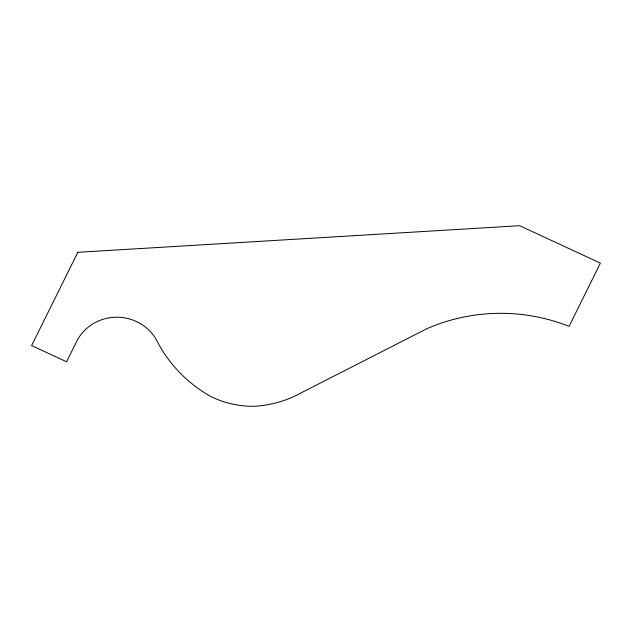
<?xml version="1.0" encoding="UTF-8"?>
<svg xmlns="http://www.w3.org/2000/svg" width="632" height="632" viewBox="0 0 632 632"><rect width="100%" height="100%" fill="white"/><g stroke="black" fill="none" stroke-linecap="round" stroke-linejoin="round"><path stroke-width="0.95" d="M77.823 252.31L31.6 345.586L66.581 361.788L75.785 343.216A44.912 43.213 4.2 0 1 114.653 317.256A44.912 43.213 4.2 0 1 156.215 339.471A136.607 131.44 4.2 0 0 210.535 396.375A93.023 89.507 4.2 0 0 254.546 406.297A108.909 104.794 4.2 0 0 302.807 391.99L426.45 328.901A178.84 172.078 4.2 0 1 569.061 326.357L600.4 263.125L519.638 225.703L77.823 252.31"/></g></svg>
